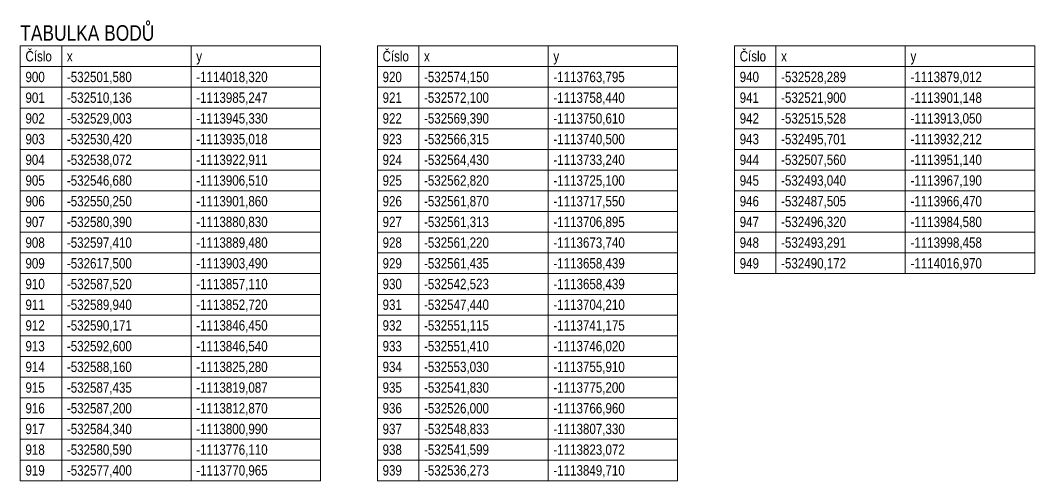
# Model space of a CAD drawing. Header units: millimetres. Extents: x -533422 to -532014, y -1115269 to -1112931.
# Drawn here: x -532648.6 to -532452.6, y -1115268.8 to -1115179.8 of the extents above; entities that cross this region are included whole.
import ezdxf

# ---------------------------------------------------------------- set-up
doc = ezdxf.new("R2010")
doc.units = ezdxf.units.MM
doc.layers.add('drážní pozemek body', color=1, linetype='Continuous', lineweight=18)
doc.styles.get("Standard").update_dxf_attribs({"font": 'arial.ttf'})

msp = doc.modelspace()

# ---------------------------------------------------------------- linework, layer by layer
at = {"layer": 'drážní pozemek body', "color": 0}
for p, q in [((-532648.6338, -1115184.7705), (-532590.6338, -1115184.7705)), ((-532648.6338, -1115184.7705), (-532648.6338, -1115268.7705)), ((-532640.6338, -1115184.7705), (-532640.6338, -1115268.7705)), ((-532615.6338, -1115184.7705), (-532615.6338, -1115268.7705)), ((-532590.6338, -1115184.7705), (-532590.6338, -1115268.7705)), ((-532579.6338, -1115184.7705), (-532521.6338, -1115184.7705)), ((-532579.6338, -1115184.7705), (-532579.6338, -1115268.7705)), ((-532571.6338, -1115184.7705), (-532571.6338, -1115268.7705)), ((-532546.6338, -1115184.7705), (-532546.6338, -1115268.7705)), ((-532521.6338, -1115184.7705), (-532521.6338, -1115268.7705)), ((-532510.6338, -1115184.7705), (-532452.6338, -1115184.7705)), ((-532510.6338, -1115184.7705), (-532510.6338, -1115228.7705)), ((-532502.6338, -1115184.7705), (-532502.6338, -1115228.7705)), ((-532477.6338, -1115184.7705), (-532477.6338, -1115228.7705)), ((-532452.6338, -1115184.7705), (-532452.6338, -1115228.7705)), ((-532648.6338, -1115188.7705), (-532590.6338, -1115188.7705)), ((-532579.6338, -1115188.7705), (-532521.6338, -1115188.7705)), ((-532510.6338, -1115188.7705), (-532452.6338, -1115188.7705)), ((-532648.6338, -1115192.7705), (-532590.6338, -1115192.7705)), ((-532579.6338, -1115192.7705), (-532521.6338, -1115192.7705)), ((-532510.6338, -1115192.7705), (-532452.6338, -1115192.7705)), ((-532648.6338, -1115196.7705), (-532590.6338, -1115196.7705)), ((-532579.6338, -1115196.7705), (-532521.6338, -1115196.7705)), ((-532510.6338, -1115196.7705), (-532452.6338, -1115196.7705)), ((-532648.6338, -1115200.7705), (-532590.6338, -1115200.7705)), ((-532579.6338, -1115200.7705), (-532521.6338, -1115200.7705)), ((-532510.6338, -1115200.7705), (-532452.6338, -1115200.7705)), ((-532648.6338, -1115204.7705), (-532590.6338, -1115204.7705)), ((-532579.6338, -1115204.7705), (-532521.6338, -1115204.7705)), ((-532510.6338, -1115204.7705), (-532452.6338, -1115204.7705)), ((-532648.6338, -1115208.7705), (-532590.6338, -1115208.7705)), ((-532579.6338, -1115208.7705), (-532521.6338, -1115208.7705)), ((-532510.6338, -1115208.7705), (-532452.6338, -1115208.7705)), ((-532648.6338, -1115212.7705), (-532590.6338, -1115212.7705)), ((-532579.6338, -1115212.7705), (-532521.6338, -1115212.7705)), ((-532510.6338, -1115212.7705), (-532452.6338, -1115212.7705)), ((-532648.6338, -1115216.7705), (-532590.6338, -1115216.7705)), ((-532579.6338, -1115216.7705), (-532521.6338, -1115216.7705)), ((-532510.6338, -1115216.7705), (-532452.6338, -1115216.7705)), ((-532648.6338, -1115220.7705), (-532590.6338, -1115220.7705)), ((-532579.6338, -1115220.7705), (-532521.6338, -1115220.7705)), ((-532510.6338, -1115220.7705), (-532452.6338, -1115220.7705)), ((-532648.6338, -1115224.7705), (-532590.6338, -1115224.7705)), ((-532579.6338, -1115224.7705), (-532521.6338, -1115224.7705)), ((-532510.6338, -1115224.7705), (-532452.6338, -1115224.7705)), ((-532648.6338, -1115228.7705), (-532590.6338, -1115228.7705)), ((-532579.6338, -1115228.7705), (-532521.6338, -1115228.7705)), ((-532510.6338, -1115228.7705), (-532452.6338, -1115228.7705)), ((-532648.6338, -1115232.7705), (-532590.6338, -1115232.7705)), ((-532579.6338, -1115232.7705), (-532521.6338, -1115232.7705)), ((-532648.6338, -1115236.7705), (-532590.6338, -1115236.7705)), ((-532579.6338, -1115236.7705), (-532521.6338, -1115236.7705)), ((-532648.6338, -1115240.7705), (-532590.6338, -1115240.7705)), ((-532579.6338, -1115240.7705), (-532521.6338, -1115240.7705)), ((-532648.6338, -1115244.7705), (-532590.6338, -1115244.7705)), ((-532579.6338, -1115244.7705), (-532521.6338, -1115244.7705)), ((-532648.6338, -1115248.7705), (-532590.6338, -1115248.7705)), ((-532579.6338, -1115248.7705), (-532521.6338, -1115248.7705)), ((-532648.6338, -1115252.7705), (-532590.6338, -1115252.7705)), ((-532579.6338, -1115252.7705), (-532521.6338, -1115252.7705)), ((-532648.6338, -1115256.7705), (-532590.6338, -1115256.7705)), ((-532579.6338, -1115256.7705), (-532521.6338, -1115256.7705)), ((-532648.6338, -1115260.7705), (-532590.6338, -1115260.7705)), ((-532579.6338, -1115260.7705), (-532521.6338, -1115260.7705)), ((-532648.6338, -1115264.7705), (-532590.6338, -1115264.7705)), ((-532579.6338, -1115264.7705), (-532521.6338, -1115264.7705)), ((-532648.6338, -1115268.7705), (-532590.6338, -1115268.7705)), ((-532579.6338, -1115268.7705), (-532521.6338, -1115268.7705))]:
    msp.add_line(p, q, dxfattribs=at)

# ---------------------------------------------------------------- texts
at = {"layer": 'drážní pozemek body', "color": 0, "width": 0.8}
for s, height, p in [('TABULKA BODŮ', 3, (-532648.6338, -1115183.7705)), ('Číslo', 2, (-532647.6338, -1115187.7705)), ('x', 2, (-532639.6338, -1115187.7705)), ('y', 2, (-532614.6338, -1115187.7705)), ('Číslo', 2, (-532578.6338, -1115187.7705)), ('x', 2, (-532570.6338, -1115187.7705)), ('y', 2, (-532545.6338, -1115187.7705)), ('Číslo', 2, (-532509.6338, -1115187.7705)), ('x', 2, (-532501.6338, -1115187.7705)), ('y', 2, (-532476.6338, -1115187.7705)), ('900', 2, (-532647.6338, -1115191.7705)), ('-532501,580', 2, (-532639.6338, -1115191.7705)), ('-1114018,320', 2, (-532614.6338, -1115191.7705)), ('920', 2, (-532578.6338, -1115191.7705)), ('-532574,150', 2, (-532570.6338, -1115191.7705)), ('-1113763,795', 2, (-532545.6338, -1115191.7705)), ('940', 2, (-532509.6338, -1115191.7705)), ('-532528,289', 2, (-532501.6338, -1115191.7705)), ('-1113879,012', 2, (-532476.6338, -1115191.7705)), ('901', 2, (-532647.6338, -1115195.7705)), ('-532510,136', 2, (-532639.6338, -1115195.7705)), ('-1113985,247', 2, (-532614.6338, -1115195.7705)), ('921', 2, (-532578.6338, -1115195.7705)), ('-532572,100', 2, (-532570.6338, -1115195.7705)), ('-1113758,440', 2, (-532545.6338, -1115195.7705)), ('941', 2, (-532509.6338, -1115195.7705)), ('-532521,900', 2, (-532501.6338, -1115195.7705)), ('-1113901,148', 2, (-532476.6338, -1115195.7705)), ('902', 2, (-532647.6338, -1115199.7705)), ('-532529,003', 2, (-532639.6338, -1115199.7705)), ('-1113945,330', 2, (-532614.6338, -1115199.7705)), ('922', 2, (-532578.6338, -1115199.7705)), ('-532569,390', 2, (-532570.6338, -1115199.7705)), ('-1113750,610', 2, (-532545.6338, -1115199.7705)), ('942', 2, (-532509.6338, -1115199.7705)), ('-532515,528', 2, (-532501.6338, -1115199.7705)), ('-1113913,050', 2, (-532476.6338, -1115199.7705)), ('903', 2, (-532647.6338, -1115203.7705)), ('-532530,420', 2, (-532639.6338, -1115203.7705)), ('-1113935,018', 2, (-532614.6338, -1115203.7705)), ('923', 2, (-532578.6338, -1115203.7705)), ('-532566,315', 2, (-532570.6338, -1115203.7705)), ('-1113740,500', 2, (-532545.6338, -1115203.7705)), ('943', 2, (-532509.6338, -1115203.7705)), ('-532495,701', 2, (-532501.6338, -1115203.7705)), ('-1113932,212', 2, (-532476.6338, -1115203.7705)), ('904', 2, (-532647.6338, -1115207.7705)), ('-532538,072', 2, (-532639.6338, -1115207.7705)), ('-1113922,911', 2, (-532614.6338, -1115207.7705)), ('924', 2, (-532578.6338, -1115207.7705)), ('-532564,430', 2, (-532570.6338, -1115207.7705)), ('-1113733,240', 2, (-532545.6338, -1115207.7705)), ('944', 2, (-532509.6338, -1115207.7705)), ('-532507,560', 2, (-532501.6338, -1115207.7705)), ('-1113951,140', 2, (-532476.6338, -1115207.7705)), ('905', 2, (-532647.6338, -1115211.7705)), ('-532546,680', 2, (-532639.6338, -1115211.7705)), ('-1113906,510', 2, (-532614.6338, -1115211.7705)), ('925', 2, (-532578.6338, -1115211.7705)), ('-532562,820', 2, (-532570.6338, -1115211.7705)), ('-1113725,100', 2, (-532545.6338, -1115211.7705)), ('945', 2, (-532509.6338, -1115211.7705)), ('-532493,040', 2, (-532501.6338, -1115211.7705)), ('-1113967,190', 2, (-532476.6338, -1115211.7705)), ('906', 2, (-532647.6338, -1115215.7705)), ('-532550,250', 2, (-532639.6338, -1115215.7705)), ('-1113901,860', 2, (-532614.6338, -1115215.7705)), ('926', 2, (-532578.6338, -1115215.7705)), ('-532561,870', 2, (-532570.6338, -1115215.7705)), ('-1113717,550', 2, (-532545.6338, -1115215.7705)), ('946', 2, (-532509.6338, -1115215.7705)), ('-532487,505', 2, (-532501.6338, -1115215.7705)), ('-1113966,470', 2, (-532476.6338, -1115215.7705)), ('907', 2, (-532647.6338, -1115219.7705)), ('-532580,390', 2, (-532639.6338, -1115219.7705)), ('-1113880,830', 2, (-532614.6338, -1115219.7705)), ('927', 2, (-532578.6338, -1115219.7705)), ('-532561,313', 2, (-532570.6338, -1115219.7705)), ('-1113706,895', 2, (-532545.6338, -1115219.7705)), ('947', 2, (-532509.6338, -1115219.7705)), ('-532496,320', 2, (-532501.6338, -1115219.7705)), ('-1113984,580', 2, (-532476.6338, -1115219.7705)), ('908', 2, (-532647.6338, -1115223.7705)), ('-532597,410', 2, (-532639.6338, -1115223.7705)), ('-1113889,480', 2, (-532614.6338, -1115223.7705)), ('928', 2, (-532578.6338, -1115223.7705)), ('-532561,220', 2, (-532570.6338, -1115223.7705)), ('-1113673,740', 2, (-532545.6338, -1115223.7705)), ('948', 2, (-532509.6338, -1115223.7705)), ('-532493,291', 2, (-532501.6338, -1115223.7705)), ('-1113998,458', 2, (-532476.6338, -1115223.7705)), ('909', 2, (-532647.6338, -1115227.7705)), ('-532617,500', 2, (-532639.6338, -1115227.7705)), ('-1113903,490', 2, (-532614.6338, -1115227.7705)), ('929', 2, (-532578.6338, -1115227.7705)), ('-532561,435', 2, (-532570.6338, -1115227.7705)), ('-1113658,439', 2, (-532545.6338, -1115227.7705)), ('949', 2, (-532509.6338, -1115227.7705)), ('-532490,172', 2, (-532501.6338, -1115227.7705)), ('-1114016,970', 2, (-532476.6338, -1115227.7705)), ('910', 2, (-532647.6338, -1115231.7705)), ('-532587,520', 2, (-532639.6338, -1115231.7705)), ('-1113857,110', 2, (-532614.6338, -1115231.7705)), ('930', 2, (-532578.6338, -1115231.7705)), ('-532542,523', 2, (-532570.6338, -1115231.7705)), ('-1113658,439', 2, (-532545.6338, -1115231.7705)), ('911', 2, (-532647.6338, -1115235.7705)), ('-532589,940', 2, (-532639.6338, -1115235.7705)), ('-1113852,720', 2, (-532614.6338, -1115235.7705)), ('931', 2, (-532578.6338, -1115235.7705)), ('-532547,440', 2, (-532570.6338, -1115235.7705)), ('-1113704,210', 2, (-532545.6338, -1115235.7705)), ('912', 2, (-532647.6338, -1115239.7705)), ('-532590,171', 2, (-532639.6338, -1115239.7705)), ('-1113846,450', 2, (-532614.6338, -1115239.7705)), ('932', 2, (-532578.6338, -1115239.7705)), ('-532551,115', 2, (-532570.6338, -1115239.7705)), ('-1113741,175', 2, (-532545.6338, -1115239.7705)), ('913', 2, (-532647.6338, -1115243.7705)), ('-532592,600', 2, (-532639.6338, -1115243.7705)), ('-1113846,540', 2, (-532614.6338, -1115243.7705)), ('933', 2, (-532578.6338, -1115243.7705)), ('-532551,410', 2, (-532570.6338, -1115243.7705)), ('-1113746,020', 2, (-532545.6338, -1115243.7705)), ('914', 2, (-532647.6338, -1115247.7705)), ('-532588,160', 2, (-532639.6338, -1115247.7705)), ('-1113825,280', 2, (-532614.6338, -1115247.7705)), ('934', 2, (-532578.6338, -1115247.7705)), ('-532553,030', 2, (-532570.6338, -1115247.7705)), ('-1113755,910', 2, (-532545.6338, -1115247.7705)), ('915', 2, (-532647.6338, -1115251.7705)), ('-532587,435', 2, (-532639.6338, -1115251.7705)), ('-1113819,087', 2, (-532614.6338, -1115251.7705)), ('935', 2, (-532578.6338, -1115251.7705)), ('-532541,830', 2, (-532570.6338, -1115251.7705)), ('-1113775,200', 2, (-532545.6338, -1115251.7705)), ('916', 2, (-532647.6338, -1115255.7705)), ('-532587,200', 2, (-532639.6338, -1115255.7705)), ('-1113812,870', 2, (-532614.6338, -1115255.7705)), ('936', 2, (-532578.6338, -1115255.7705)), ('-532526,000', 2, (-532570.6338, -1115255.7705)), ('-1113766,960', 2, (-532545.6338, -1115255.7705)), ('917', 2, (-532647.6338, -1115259.7705)), ('-532584,340', 2, (-532639.6338, -1115259.7705)), ('-1113800,990', 2, (-532614.6338, -1115259.7705)), ('937', 2, (-532578.6338, -1115259.7705)), ('-532548,833', 2, (-532570.6338, -1115259.7705)), ('-1113807,330', 2, (-532545.6338, -1115259.7705)), ('918', 2, (-532647.6338, -1115263.7705)), ('-532580,590', 2, (-532639.6338, -1115263.7705)), ('-1113776,110', 2, (-532614.6338, -1115263.7705)), ('938', 2, (-532578.6338, -1115263.7705)), ('-532541,599', 2, (-532570.6338, -1115263.7705)), ('-1113823,072', 2, (-532545.6338, -1115263.7705)), ('919', 2, (-532647.6338, -1115267.7705)), ('-532577,400', 2, (-532639.6338, -1115267.7705)), ('-1113770,965', 2, (-532614.6338, -1115267.7705)), ('939', 2, (-532578.6338, -1115267.7705)), ('-532536,273', 2, (-532570.6338, -1115267.7705)), ('-1113849,710', 2, (-532545.6338, -1115267.7705))]:
    msp.add_text(s, height=height, dxfattribs=at).set_placement(p)

doc.saveas('drawing.dxf')
